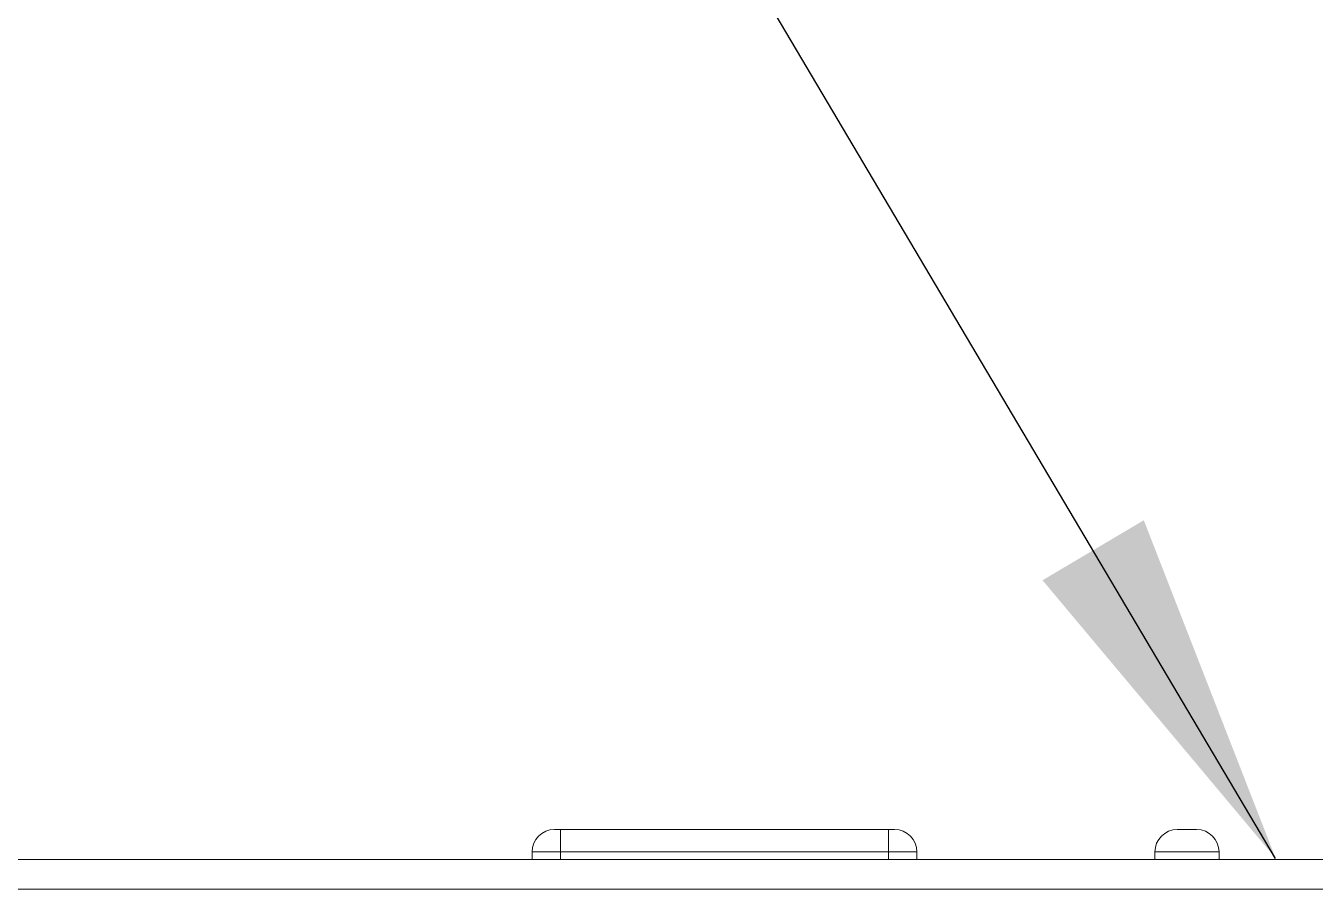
# Model space of a CAD drawing. Extents: x 7905 to 14077, y -986 to 9572.
# Drawn here: x 8870.1 to 8956.5, y -157 to -99.1 of the extents above; entities that cross this region are included whole.
import ezdxf

# ---------------------------------------------------------------- set-up
doc = ezdxf.new("R2010")
doc.units = 0
doc.header["$LTSCALE"] = 20
doc.header["$MEASUREMENT"] = 0
doc.layers.get('0').update_dxf_attribs({"linetype": 'CONTINUOUS'})
doc.styles.get("Standard").update_dxf_attribs({"font": 'NanumGothic.ttf'})
doc.dimstyles.get("Standard").update_dxf_attribs({"dimtxt": 2.5, "dimasz": 2, "dimexe": 2, "dimexo": 1, "dimgap": 1.5, "dimtad": 1, "dimdec": 0, "dimlfac": 10, "dimrnd": 0.5, "dimzin": 0, "dimdsep": 46, "dimtxsty": 'Standard', "dimcen": 0, "dimclrt": 2, "dimadec": 0, "dimazin": 0, "dimtfac": 1, "dimtdec": 0, "dimtmove": 0, "dimatfit": 3, "dimfxl": 0, "dimtolj": 1, "dimtzin": 0, "dimarcsym": 0})

msp = doc.modelspace()

# ---------------------------------------------------------------- linework, layer by layer
at = {"color": 7, "linetype": 'Continuous', "lineweight": 15}
for p, q in [((8905.55162, -152.99746), (8905.95162, -152.99746)), ((8905.95162, -154.49746), (8905.95162, -152.99746)), ((8905.95162, -152.99746), (8927.95162, -152.99746)), ((8927.95162, -154.49746), (8927.95162, -152.99746)), ((8927.95162, -152.99746), (8928.35162, -152.99746)), ((8947.30162, -152.99746), (8947.60637, -152.99746)), ((8947.60637, -152.99746), (8948.60162, -152.99746)), ((8904.05162, -154.49746), (8904.05162, -154.99706)), ((8927.95162, -154.49746), (8905.95162, -154.49746)), ((8929.85162, -154.99706), (8929.85162, -154.49746)), ((8945.80162, -154.49746), (8945.80162, -154.99706)), ((8950.10162, -154.99706), (8950.10162, -154.49746)), ((9020.95162, -154.99706), (8816.95162, -154.99706)), ((9020.95163, -156.99746), (8816.95162, -156.99746))]:
    msp.add_line(p, q, dxfattribs=at)
at = {"color": 8, "linetype": 'Continuous', "lineweight": 15}
for p, q in [((8905.95162, -154.49746), (8904.05162, -154.49746)), ((8905.95162, -154.49746), (8905.95162, -154.99706)), ((8929.85162, -154.49746), (8927.95162, -154.49746)), ((8927.95162, -154.49746), (8927.95162, -154.99706)), ((8946.80963, -154.49746), (8945.80162, -154.49746)), ((8950.10162, -154.49746), (8946.80963, -154.49746))]:
    msp.add_line(p, q, dxfattribs=at)
at = {"color": 7, "linetype": 'Continuous', "lineweight": 15}
for centre, start, end in [((8905.55162, -154.49746), 90, 180), ((8928.35162, -154.49746), 0, 90), ((8947.30162, -154.49746), 90, 180), ((8948.60162, -154.49746), 0, 90)]:
    msp.add_arc(centre, 1.5, start, end, dxfattribs=at)

# ---------------------------------------------------------------- leaders
msp.add_leader([(8953.89567, -154.92914), (8868.61982, -10.96433), (8527.82561, -10.96433)], dimstyle='Standard', override={"dimscale": 1.2, "dimtxt": 20, "dimasz": 20, "dimexe": 5, "dimgap": 10, "dimtad": 0, "dimtoh": 1, "dimlfac": 1, "dimzin": 12, "dimclrd": 3, "dimclre": 3, "dimazin": 2, "dimarcsym": 1})

doc.saveas('drawing.dxf')
